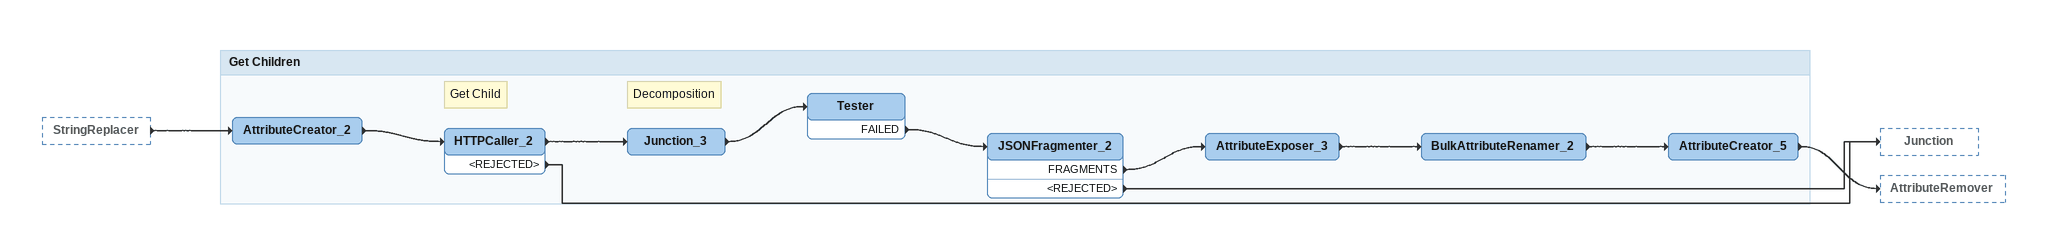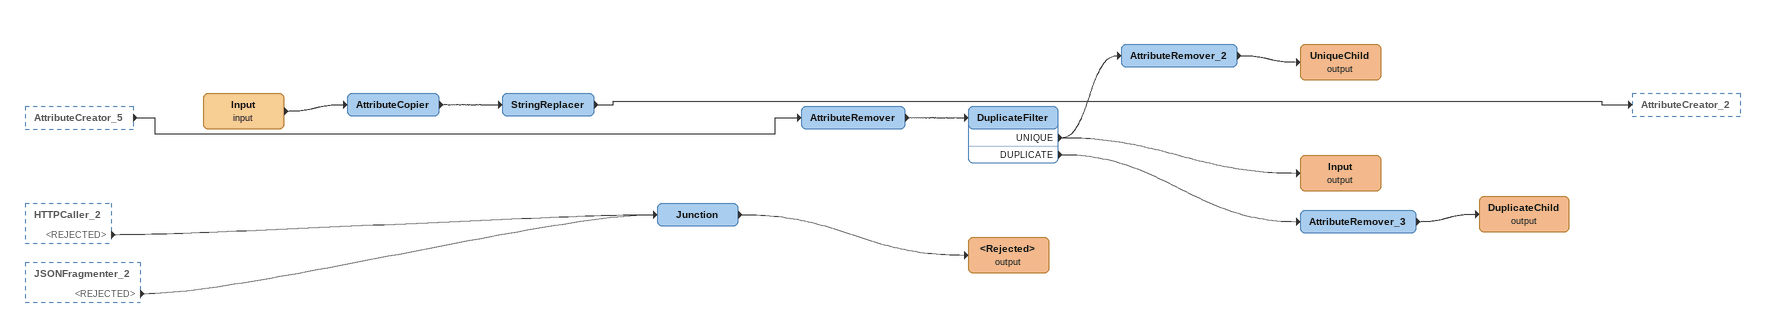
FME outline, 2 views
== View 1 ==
StringReplacer [outside]
    -> AttributeCreator_2

Bookmark: Get Children
AttributeCreator_2
    -> HTTPCaller_2
Note: Get Child
HTTPCaller_2
    -> Junction_3
    <REJECTED> -> Junction
Note: Decomposition
Junction_3
    -> Tester
Tester
    FAILED -> JSONFragmenter_2
JSONFragmenter_2
    FRAGMENTS -> AttributeExposer_3
    <REJECTED> -> Junction
AttributeExposer_3
    -> BulkAttributeRenamer_2
BulkAttributeRenamer_2
    -> AttributeCreator_5
AttributeCreator_5
    -> AttributeRemover

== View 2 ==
AttributeCreator_5 [outside]
    -> AttributeRemover
HTTPCaller_2 [outside]
    <REJECTED> -> Junction
JSONFragmenter_2 [outside]
    <REJECTED> -> Junction
Input (input)
    -> AttributeCopier
AttributeCopier
    -> StringReplacer
StringReplacer
    -> AttributeCreator_2
AttributeRemover
    -> DuplicateFilter
DuplicateFilter
    UNIQUE -> Input (output)
    UNIQUE -> AttributeRemover_2
    DUPLICATE -> AttributeRemover_3
AttributeRemover_2
    -> UniqueChild (output)
UniqueChild (output)
Input (output)
AttributeRemover_3
    -> DuplicateChild (output)
DuplicateChild (output)
Junction
    -> <Rejected> (output)
<Rejected> (output)
